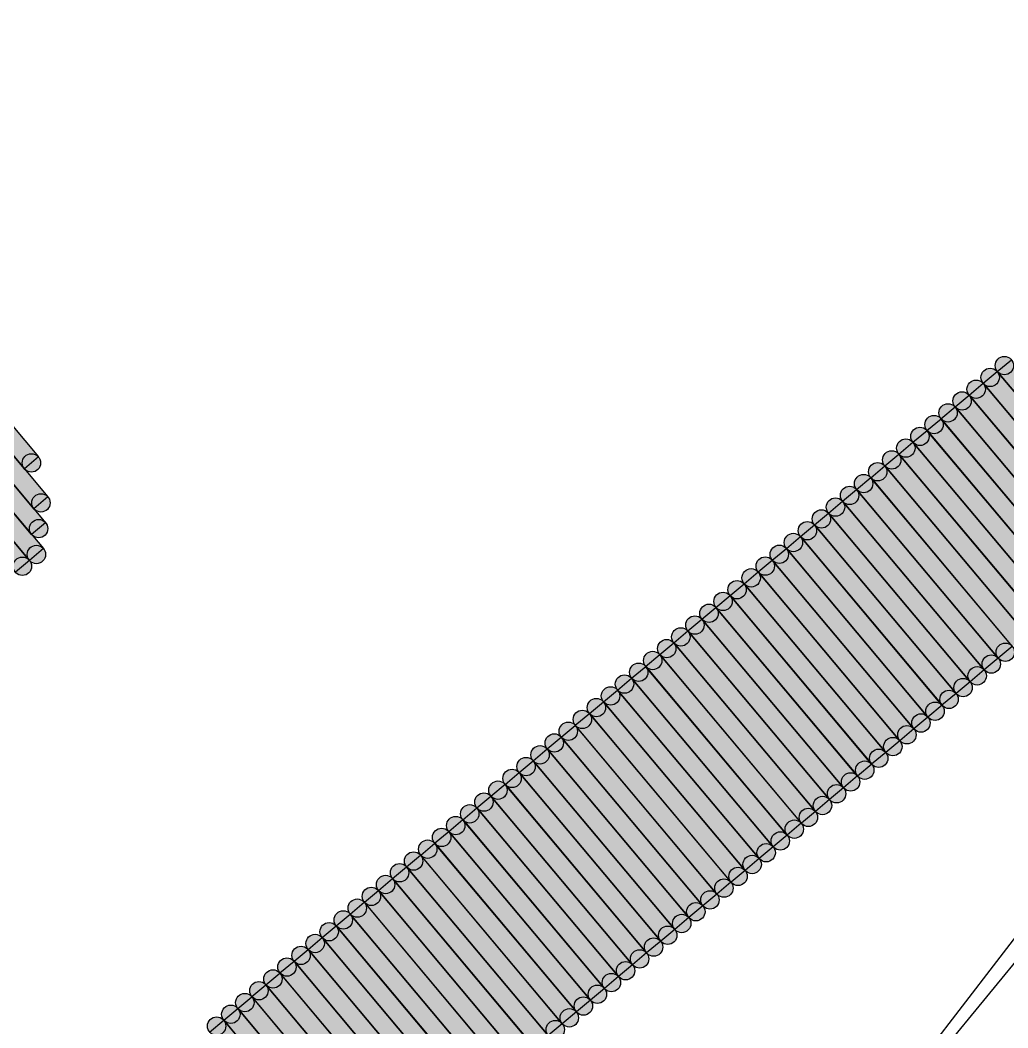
# Model space of a CAD drawing. Header units: millimetres. Extents: x -4 to 157, y -60 to 103.
# Drawn here: x 116.855 to 118.874, y -20.422 to -18.361 of the extents above; entities that cross this region are included whole.
import ezdxf

# ---------------------------------------------------------------- set-up
doc = ezdxf.new("R2010")
doc.units = ezdxf.units.MM
for name, color, linetype, true_color in [('BottomLayer', 5, 'Continuous', 0x0000ff), ('BottomSolder', 6, 'Continuous', 0xff00ff), ('KeepOutLayer', 6, 'Continuous', 0xff00ff), ('MidLayer1', 7, 'Continuous', 0x7f0000), ('MidLayer2', 7, 'Continuous', 0x3f7f00), ('TopLayer', 1, 'Continuous', 0xff0000)]:
    doc.layers.add(name, color=color, linetype=linetype, true_color=true_color)

msp = doc.modelspace()

# ---------------------------------------------------------------- hatches: boundary and pattern name
at = {"layer": 'BottomSolder', "true_color": 0xff00ff}
for points in [[(115.3008, -17.6498), (115.3295, -17.6256), (116.8737, -19.4657), (116.845, -19.4898)], [(115.3536, -17.6543), (115.3824, -17.6302), (116.9024, -19.4417), (116.8736, -19.4658)], [(115.4066, -17.659), (115.4353, -17.6349), (116.9068, -19.3887), (116.8781, -19.4129)], [(115.6525, -17.8937), (115.6813, -17.8695), (116.9116, -19.336), (116.8828, -19.3601)], [(116.6704, -19.0484), (116.6992, -19.0243), (116.8922, -19.2542), (116.8635, -19.2784)], [(118.8523, -19.0794), (118.881, -19.0552), (119.1706, -19.4002), (119.1418, -19.4243)], [(118.8234, -19.1035), (118.8521, -19.0794), (119.1417, -19.4244), (119.1129, -19.4485)], [(118.7946, -19.1277), (118.8234, -19.1035), (119.113, -19.4485), (119.0842, -19.4726)], [(118.766, -19.1518), (118.7947, -19.1276), (119.0843, -19.4726), (119.0556, -19.4968)], [(118.7371, -19.1761), (118.7659, -19.1519), (119.0555, -19.4969), (119.0268, -19.521)], [(118.7085, -19.2), (118.7373, -19.1759), (119.0267, -19.5209), (118.998, -19.545)], [(118.6798, -19.2241), (118.7086, -19.2), (118.998, -19.5452), (118.9692, -19.5693)], [(118.6509, -19.2482), (118.6797, -19.2241), (118.9692, -19.5692), (118.9405, -19.5933)], [(118.6221, -19.2723), (118.6509, -19.2482), (118.9406, -19.5932), (118.9118, -19.6174)], [(118.5934, -19.2966), (118.6222, -19.2724), (118.9119, -19.6174), (118.8831, -19.6416)], [(118.5646, -19.3206), (118.5934, -19.2965), (118.8829, -19.6416), (118.8541, -19.6657)], [(118.5359, -19.3449), (118.5647, -19.3207), (118.8543, -19.6657), (118.8256, -19.6899)], [(118.5071, -19.3689), (118.5358, -19.3448), (118.8255, -19.6898), (118.7968, -19.7139)], [(118.4784, -19.3931), (118.5072, -19.369), (118.7966, -19.7139), (118.7679, -19.738)], [(118.4497, -19.4171), (118.4785, -19.393), (118.768, -19.738), (118.7392, -19.7621)], [(118.421, -19.4412), (118.4497, -19.4171), (118.7393, -19.7622), (118.7105, -19.7863)], [(118.3923, -19.4654), (118.421, -19.4413), (118.7105, -19.7863), (118.6818, -19.8104)], [(118.3635, -19.4895), (118.3922, -19.4654), (118.6818, -19.8105), (118.653, -19.8346)], [(118.3347, -19.5136), (118.3635, -19.4895), (118.653, -19.8346), (118.6243, -19.8588)], [(118.3059, -19.5378), (118.3346, -19.5137), (118.6241, -19.8586), (118.5954, -19.8827)], [(118.2772, -19.5619), (118.306, -19.5378), (118.5956, -19.8828), (118.5668, -19.907)], [(118.2485, -19.586), (118.2772, -19.5619), (118.5667, -19.9068), (118.5379, -19.931)], [(118.2197, -19.6101), (118.2484, -19.586), (118.538, -19.9311), (118.5092, -19.9552)], [(118.191, -19.6343), (118.2197, -19.6102), (118.5092, -19.9552), (118.4805, -19.9793)], [(118.1621, -19.6584), (118.1909, -19.6342), (118.4805, -19.9793), (118.4518, -20.0035)], [(118.1334, -19.6826), (118.1622, -19.6585), (118.4516, -20.0035), (118.4229, -20.0277)], [(118.1048, -19.7067), (118.1335, -19.6826), (118.4229, -20.0276), (118.3942, -20.0517)], [(118.0758, -19.7309), (118.1045, -19.7067), (118.3942, -20.0517), (118.3654, -20.0758)], [(118.0472, -19.755), (118.076, -19.7309), (118.3654, -20.0757), (118.3367, -20.0999)], [(118.0183, -19.779), (118.0471, -19.7549), (118.3366, -20.1), (118.3079, -20.1241)], [(117.9896, -19.8031), (118.0183, -19.779), (118.3078, -20.124), (118.2791, -20.1482)], [(117.9609, -19.8273), (117.9896, -19.8032), (118.2792, -20.1482), (118.2505, -20.1723)], [(117.9322, -19.8514), (117.9609, -19.8273), (118.2504, -20.1724), (118.2217, -20.1965)], [(117.9033, -19.8756), (117.9321, -19.8515), (118.2217, -20.1964), (118.1929, -20.2206)], [(117.8746, -19.8997), (117.9034, -19.8755), (118.1929, -20.2206), (118.1641, -20.2447)], [(117.846, -19.9239), (117.8747, -19.8997), (118.1641, -20.2447), (118.1353, -20.2688)], [(117.8171, -19.9479), (117.8459, -19.9238), (118.1353, -20.2688), (118.1066, -20.2929)], [(117.7884, -19.9722), (117.8171, -19.948), (118.1067, -20.293), (118.0779, -20.3171)], [(117.7595, -19.9962), (117.7883, -19.9721), (118.0778, -20.3172), (118.049, -20.3414)], [(117.7308, -20.0203), (117.7596, -19.9961), (118.0491, -20.3412), (118.0204, -20.3654)], [(117.702, -20.0444), (117.7308, -20.0203), (118.0206, -20.3652), (117.9918, -20.3894)], [(117.6735, -20.0686), (117.7023, -20.0444), (117.9917, -20.3894), (117.9629, -20.4136)], [(117.6445, -20.0928), (117.6733, -20.0686), (117.963, -20.4135), (117.9342, -20.4377)], [(117.6159, -20.1168), (117.6446, -20.0926), (117.9341, -20.4378), (117.9054, -20.4619)], [(117.5873, -20.1408), (117.616, -20.1167), (117.9054, -20.4617), (117.8766, -20.4859)], [(117.5584, -20.165), (117.5872, -20.1409), (117.8766, -20.4859), (117.8479, -20.5101)], [(117.5296, -20.1892), (117.5583, -20.165), (117.8479, -20.5101), (117.8191, -20.5342)], [(117.5008, -20.2132), (117.5296, -20.1891), (117.8191, -20.5344), (117.7904, -20.5585)], [(117.4721, -20.2374), (117.5008, -20.2133), (117.7905, -20.5584), (117.7617, -20.5825)], [(117.4434, -20.2615), (117.4721, -20.2374), (117.7616, -20.5825), (117.7328, -20.6066)], [(117.4146, -20.2858), (117.4434, -20.2617), (117.7328, -20.6065), (117.7041, -20.6307)], [(117.3858, -20.3097), (117.4146, -20.2856), (117.704, -20.6308), (117.6753, -20.6549)], [(117.3571, -20.334), (117.3859, -20.3099), (117.6754, -20.6547), (117.6466, -20.6789)], [(117.3284, -20.358), (117.3572, -20.3339), (117.6467, -20.679), (117.6179, -20.7032)], [(117.2996, -20.3823), (117.3284, -20.3582), (117.6179, -20.7031), (117.5892, -20.7273)], [(117.271, -20.4063), (117.2997, -20.3822), (117.5892, -20.7272), (117.5604, -20.7513)], [(117.242, -20.4305), (117.2708, -20.4064), (117.5604, -20.7514), (117.5317, -20.7755)]]:
    msp.add_hatch(color=6, dxfattribs=at).paths.add_polyline_path(points, flags=0)
h = msp.add_hatch(color=6, dxfattribs=at)
edge = h.paths.add_edge_path(flags=0)
edge.add_arc((118.8667, -19.0673), 0.0188, 0, 360)
h = msp.add_hatch(color=6, dxfattribs=at)
edge = h.paths.add_edge_path(flags=0)
edge.add_arc((118.8377, -19.0915), 0.0188, 0, 360)
h = msp.add_hatch(color=6, dxfattribs=at)
edge = h.paths.add_edge_path(flags=0)
edge.add_arc((118.809, -19.1156), 0.0188, 0, 360)
h = msp.add_hatch(color=6, dxfattribs=at)
edge = h.paths.add_edge_path(flags=0)
edge.add_arc((118.7803, -19.1397), 0.0188, 0, 360)
h = msp.add_hatch(color=6, dxfattribs=at)
edge = h.paths.add_edge_path(flags=0)
edge.add_arc((118.7515, -19.164), 0.0188, 0, 360)
h = msp.add_hatch(color=6, dxfattribs=at)
edge = h.paths.add_edge_path(flags=0)
edge.add_arc((118.7229, -19.188), 0.0188, 0, 360)
h = msp.add_hatch(color=6, dxfattribs=at)
edge = h.paths.add_edge_path(flags=0)
edge.add_arc((118.6942, -19.2121), 0.0188, 0, 360)
h = msp.add_hatch(color=6, dxfattribs=at)
edge = h.paths.add_edge_path(flags=0)
edge.add_arc((118.6653, -19.2361), 0.0188, 0, 360)
h = msp.add_hatch(color=6, dxfattribs=at)
edge = h.paths.add_edge_path(flags=0)
edge.add_arc((116.8778, -19.2663), 0.0188, 0, 360)
h = msp.add_hatch(color=6, dxfattribs=at)
edge = h.paths.add_edge_path(flags=0)
edge.add_arc((118.6365, -19.2603), 0.0188, 0, 360)
h = msp.add_hatch(color=6, dxfattribs=at)
edge = h.paths.add_edge_path(flags=0)
edge.add_arc((118.6078, -19.2845), 0.0188, 0, 360)
h = msp.add_hatch(color=6, dxfattribs=at)
edge = h.paths.add_edge_path(flags=0)
edge.add_arc((118.579, -19.3086), 0.0188, 0, 360)
h = msp.add_hatch(color=6, dxfattribs=at)
edge = h.paths.add_edge_path(flags=0)
edge.add_arc((116.8972, -19.3481), 0.0188, 0, 360)
h = msp.add_hatch(color=6, dxfattribs=at)
edge = h.paths.add_edge_path(flags=0)
edge.add_arc((118.5503, -19.3328), 0.0188, 0, 360)
h = msp.add_hatch(color=6, dxfattribs=at)
edge = h.paths.add_edge_path(flags=0)
edge.add_arc((118.5215, -19.3568), 0.0188, 0, 360)
h = msp.add_hatch(color=6, dxfattribs=at)
edge = h.paths.add_edge_path(flags=0)
edge.add_arc((118.4928, -19.3811), 0.0188, 0, 360)
h = msp.add_hatch(color=6, dxfattribs=at)
edge = h.paths.add_edge_path(flags=0)
edge.add_arc((116.8925, -19.4008), 0.0188, 0, 360)
h = msp.add_hatch(color=6, dxfattribs=at)
edge = h.paths.add_edge_path(flags=0)
edge.add_arc((118.4641, -19.405), 0.0188, 0, 360)
h = msp.add_hatch(color=6, dxfattribs=at)
edge = h.paths.add_edge_path(flags=0)
edge.add_arc((118.4354, -19.4292), 0.0188, 0, 360)
h = msp.add_hatch(color=6, dxfattribs=at)
edge = h.paths.add_edge_path(flags=0)
edge.add_arc((116.888, -19.4537), 0.0188, 0, 360)
h = msp.add_hatch(color=6, dxfattribs=at)
edge = h.paths.add_edge_path(flags=0)
edge.add_arc((118.4066, -19.4533), 0.0188, 0, 360)
h = msp.add_hatch(color=6, dxfattribs=at)
edge = h.paths.add_edge_path(flags=0)
edge.add_arc((116.8594, -19.4777), 0.0188, 0, 360)
h = msp.add_hatch(color=6, dxfattribs=at)
edge = h.paths.add_edge_path(flags=0)
edge.add_arc((118.3778, -19.4775), 0.0188, 0, 360)
h = msp.add_hatch(color=6, dxfattribs=at)
edge = h.paths.add_edge_path(flags=0)
edge.add_arc((118.3491, -19.5015), 0.0188, 0, 360)
h = msp.add_hatch(color=6, dxfattribs=at)
edge = h.paths.add_edge_path(flags=0)
edge.add_arc((118.3203, -19.5257), 0.0188, 0, 360)
h = msp.add_hatch(color=6, dxfattribs=at)
edge = h.paths.add_edge_path(flags=0)
edge.add_arc((118.2916, -19.5498), 0.0188, 0, 360)
h = msp.add_hatch(color=6, dxfattribs=at)
edge = h.paths.add_edge_path(flags=0)
edge.add_arc((118.2629, -19.574), 0.0188, 0, 360)
h = msp.add_hatch(color=6, dxfattribs=at)
edge = h.paths.add_edge_path(flags=0)
edge.add_arc((118.234, -19.5981), 0.0188, 0, 360)
h = msp.add_hatch(color=6, dxfattribs=at)
edge = h.paths.add_edge_path(flags=0)
edge.add_arc((118.2053, -19.6223), 0.0188, 0, 360)
h = msp.add_hatch(color=6, dxfattribs=at)
edge = h.paths.add_edge_path(flags=0)
edge.add_arc((118.1765, -19.6463), 0.0188, 0, 360)
h = msp.add_hatch(color=6, dxfattribs=at)
edge = h.paths.add_edge_path(flags=0)
edge.add_arc((118.8685, -19.6536), 0.0188, 0, 360)
h = msp.add_hatch(color=6, dxfattribs=at)
edge = h.paths.add_edge_path(flags=0)
edge.add_arc((118.1478, -19.6706), 0.0188, 0, 360)
h = msp.add_hatch(color=6, dxfattribs=at)
edge = h.paths.add_edge_path(flags=0)
edge.add_arc((118.84, -19.6778), 0.0188, 0, 360)
h = msp.add_hatch(color=6, dxfattribs=at)
edge = h.paths.add_edge_path(flags=0)
edge.add_arc((118.1192, -19.6946), 0.0188, 0, 360)
h = msp.add_hatch(color=6, dxfattribs=at)
edge = h.paths.add_edge_path(flags=0)
edge.add_arc((118.8111, -19.7019), 0.0188, 0, 360)
h = msp.add_hatch(color=6, dxfattribs=at)
edge = h.paths.add_edge_path(flags=0)
edge.add_arc((118.0902, -19.7188), 0.0188, 0, 360)
h = msp.add_hatch(color=6, dxfattribs=at)
edge = h.paths.add_edge_path(flags=0)
edge.add_arc((118.0616, -19.7429), 0.0188, 0, 360)
h = msp.add_hatch(color=6, dxfattribs=at)
edge = h.paths.add_edge_path(flags=0)
edge.add_arc((118.7823, -19.726), 0.0188, 0, 360)
h = msp.add_hatch(color=6, dxfattribs=at)
edge = h.paths.add_edge_path(flags=0)
edge.add_arc((118.7536, -19.75), 0.0188, 0, 360)
h = msp.add_hatch(color=6, dxfattribs=at)
edge = h.paths.add_edge_path(flags=0)
edge.add_arc((118.0327, -19.7669), 0.0188, 0, 360)
h = msp.add_hatch(color=6, dxfattribs=at)
edge = h.paths.add_edge_path(flags=0)
edge.add_arc((118.7249, -19.7743), 0.0188, 0, 360)
h = msp.add_hatch(color=6, dxfattribs=at)
edge = h.paths.add_edge_path(flags=0)
edge.add_arc((118.004, -19.7911), 0.0188, 0, 360)
h = msp.add_hatch(color=6, dxfattribs=at)
edge = h.paths.add_edge_path(flags=0)
edge.add_arc((118.6962, -19.7984), 0.0188, 0, 360)
h = msp.add_hatch(color=6, dxfattribs=at)
edge = h.paths.add_edge_path(flags=0)
edge.add_arc((117.9753, -19.8152), 0.0188, 0, 360)
h = msp.add_hatch(color=6, dxfattribs=at)
edge = h.paths.add_edge_path(flags=0)
edge.add_arc((118.6674, -19.8225), 0.0188, 0, 360)
h = msp.add_hatch(color=6, dxfattribs=at)
edge = h.paths.add_edge_path(flags=0)
edge.add_arc((117.9466, -19.8393), 0.0188, 0, 360)
h = msp.add_hatch(color=6, dxfattribs=at)
edge = h.paths.add_edge_path(flags=0)
edge.add_arc((118.6387, -19.8467), 0.0188, 0, 360)
h = msp.add_hatch(color=6, dxfattribs=at)
edge = h.paths.add_edge_path(flags=0)
edge.add_arc((117.9177, -19.8635), 0.0188, 0, 360)
h = msp.add_hatch(color=6, dxfattribs=at)
edge = h.paths.add_edge_path(flags=0)
edge.add_arc((117.889, -19.8876), 0.0188, 0, 360)
h = msp.add_hatch(color=6, dxfattribs=at)
edge = h.paths.add_edge_path(flags=0)
edge.add_arc((118.6098, -19.8706), 0.0188, 0, 360)
h = msp.add_hatch(color=6, dxfattribs=at)
edge = h.paths.add_edge_path(flags=0)
edge.add_arc((118.5812, -19.8949), 0.0188, 0, 360)
h = msp.add_hatch(color=6, dxfattribs=at)
edge = h.paths.add_edge_path(flags=0)
edge.add_arc((117.8604, -19.9118), 0.0188, 0, 360)
h = msp.add_hatch(color=6, dxfattribs=at)
edge = h.paths.add_edge_path(flags=0)
edge.add_arc((118.5523, -19.9189), 0.0188, 0, 360)
h = msp.add_hatch(color=6, dxfattribs=at)
edge = h.paths.add_edge_path(flags=0)
edge.add_arc((117.8315, -19.9358), 0.0188, 0, 360)
h = msp.add_hatch(color=6, dxfattribs=at)
edge = h.paths.add_edge_path(flags=0)
edge.add_arc((118.5236, -19.9431), 0.0188, 0, 360)
h = msp.add_hatch(color=6, dxfattribs=at)
edge = h.paths.add_edge_path(flags=0)
edge.add_arc((117.8028, -19.9601), 0.0188, 0, 360)
h = msp.add_hatch(color=6, dxfattribs=at)
edge = h.paths.add_edge_path(flags=0)
edge.add_arc((118.4949, -19.9672), 0.0188, 0, 360)
h = msp.add_hatch(color=6, dxfattribs=at)
edge = h.paths.add_edge_path(flags=0)
edge.add_arc((117.7739, -19.9842), 0.0188, 0, 360)
h = msp.add_hatch(color=6, dxfattribs=at)
edge = h.paths.add_edge_path(flags=0)
edge.add_arc((118.4661, -19.9914), 0.0188, 0, 360)
h = msp.add_hatch(color=6, dxfattribs=at)
edge = h.paths.add_edge_path(flags=0)
edge.add_arc((117.7452, -20.0082), 0.0188, 0, 360)
h = msp.add_hatch(color=6, dxfattribs=at)
edge = h.paths.add_edge_path(flags=0)
edge.add_arc((117.7164, -20.0324), 0.0188, 0, 360)
h = msp.add_hatch(color=6, dxfattribs=at)
edge = h.paths.add_edge_path(flags=0)
edge.add_arc((118.4373, -20.0156), 0.0188, 0, 360)
h = msp.add_hatch(color=6, dxfattribs=at)
edge = h.paths.add_edge_path(flags=0)
edge.add_arc((118.4086, -20.0397), 0.0188, 0, 360)
h = msp.add_hatch(color=6, dxfattribs=at)
edge = h.paths.add_edge_path(flags=0)
edge.add_arc((117.6879, -20.0565), 0.0188, 0, 360)
h = msp.add_hatch(color=6, dxfattribs=at)
edge = h.paths.add_edge_path(flags=0)
edge.add_arc((118.3798, -20.0637), 0.0188, 0, 360)
h = msp.add_hatch(color=6, dxfattribs=at)
edge = h.paths.add_edge_path(flags=0)
edge.add_arc((117.6589, -20.0807), 0.0188, 0, 360)
h = msp.add_hatch(color=6, dxfattribs=at)
edge = h.paths.add_edge_path(flags=0)
edge.add_arc((118.3511, -20.0878), 0.0188, 0, 360)
h = msp.add_hatch(color=6, dxfattribs=at)
edge = h.paths.add_edge_path(flags=0)
edge.add_arc((117.6303, -20.1047), 0.0188, 0, 360)
h = msp.add_hatch(color=6, dxfattribs=at)
edge = h.paths.add_edge_path(flags=0)
edge.add_arc((118.3223, -20.1121), 0.0188, 0, 360)
h = msp.add_hatch(color=6, dxfattribs=at)
edge = h.paths.add_edge_path(flags=0)
edge.add_arc((117.6017, -20.1288), 0.0188, 0, 360)
h = msp.add_hatch(color=6, dxfattribs=at)
edge = h.paths.add_edge_path(flags=0)
edge.add_arc((118.2934, -20.1361), 0.0188, 0, 360)
h = msp.add_hatch(color=6, dxfattribs=at)
edge = h.paths.add_edge_path(flags=0)
edge.add_arc((117.5728, -20.153), 0.0188, 0, 360)
h = msp.add_hatch(color=6, dxfattribs=at)
edge = h.paths.add_edge_path(flags=0)
edge.add_arc((117.5439, -20.1771), 0.0188, 0, 360)
h = msp.add_hatch(color=6, dxfattribs=at)
edge = h.paths.add_edge_path(flags=0)
edge.add_arc((118.2648, -20.1602), 0.0188, 0, 360)
h = msp.add_hatch(color=6, dxfattribs=at)
edge = h.paths.add_edge_path(flags=0)
edge.add_arc((118.236, -20.1844), 0.0188, 0, 360)
h = msp.add_hatch(color=6, dxfattribs=at)
edge = h.paths.add_edge_path(flags=0)
edge.add_arc((117.5152, -20.2012), 0.0188, 0, 360)
h = msp.add_hatch(color=6, dxfattribs=at)
edge = h.paths.add_edge_path(flags=0)
edge.add_arc((118.2073, -20.2085), 0.0188, 0, 360)
h = msp.add_hatch(color=6, dxfattribs=at)
edge = h.paths.add_edge_path(flags=0)
edge.add_arc((117.4864, -20.2253), 0.0188, 0, 360)
h = msp.add_hatch(color=6, dxfattribs=at)
edge = h.paths.add_edge_path(flags=0)
edge.add_arc((118.1785, -20.2326), 0.0188, 0, 360)
h = msp.add_hatch(color=6, dxfattribs=at)
edge = h.paths.add_edge_path(flags=0)
edge.add_arc((117.4578, -20.2494), 0.0188, 0, 360)
h = msp.add_hatch(color=6, dxfattribs=at)
edge = h.paths.add_edge_path(flags=0)
edge.add_arc((118.1497, -20.2567), 0.0188, 0, 360)
h = msp.add_hatch(color=6, dxfattribs=at)
edge = h.paths.add_edge_path(flags=0)
edge.add_arc((117.429, -20.2737), 0.0188, 0, 360)
h = msp.add_hatch(color=6, dxfattribs=at)
edge = h.paths.add_edge_path(flags=0)
edge.add_arc((118.121, -20.2809), 0.0188, 0, 360)
h = msp.add_hatch(color=6, dxfattribs=at)
edge = h.paths.add_edge_path(flags=0)
edge.add_arc((117.4002, -20.2976), 0.0188, 0, 360)
h = msp.add_hatch(color=6, dxfattribs=at)
edge = h.paths.add_edge_path(flags=0)
edge.add_arc((117.3715, -20.322), 0.0188, 0, 360)
h = msp.add_hatch(color=6, dxfattribs=at)
edge = h.paths.add_edge_path(flags=0)
edge.add_arc((118.0923, -20.3051), 0.0188, 0, 360)
h = msp.add_hatch(color=6, dxfattribs=at)
edge = h.paths.add_edge_path(flags=0)
edge.add_arc((118.0634, -20.3293), 0.0188, 0, 360)
h = msp.add_hatch(color=6, dxfattribs=at)
edge = h.paths.add_edge_path(flags=0)
edge.add_arc((117.3428, -20.346), 0.0188, 0, 360)
h = msp.add_hatch(color=6, dxfattribs=at)
edge = h.paths.add_edge_path(flags=0)
edge.add_arc((118.0348, -20.3533), 0.0188, 0, 360)
h = msp.add_hatch(color=6, dxfattribs=at)
edge = h.paths.add_edge_path(flags=0)
edge.add_arc((117.314, -20.3702), 0.0188, 0, 360)
h = msp.add_hatch(color=6, dxfattribs=at)
edge = h.paths.add_edge_path(flags=0)
edge.add_arc((118.0062, -20.3773), 0.0188, 0, 360)
h = msp.add_hatch(color=6, dxfattribs=at)
edge = h.paths.add_edge_path(flags=0)
edge.add_arc((117.2854, -20.3942), 0.0188, 0, 360)
h = msp.add_hatch(color=6, dxfattribs=at)
edge = h.paths.add_edge_path(flags=0)
edge.add_arc((117.9773, -20.4015), 0.0188, 0, 360)
h = msp.add_hatch(color=6, dxfattribs=at)
edge = h.paths.add_edge_path(flags=0)
edge.add_arc((117.2564, -20.4184), 0.0188, 0, 360)
h = msp.add_hatch(color=6, dxfattribs=at)
edge = h.paths.add_edge_path(flags=0)
edge.add_arc((117.9486, -20.4256), 0.0188, 0, 360)

# ---------------------------------------------------------------- linework, layer by layer
at = {"layer": 'BottomLayer'}
msp.add_line((120.0067, -18.7791), (118.6053, -20.6053), dxfattribs=at)
at = {"layer": 'BottomSolder', "color": 6, "true_color": 0xff00ff}
for p, q in [((115.3295, -17.6256), (116.8737, -19.4657)), ((115.3824, -17.6302), (116.9024, -19.4417)), ((115.4353, -17.6349), (116.9068, -19.3887)), ((116.8736, -19.4658), (115.3536, -17.6543)), ((116.8781, -19.4129), (115.4066, -17.659)), ((115.6813, -17.8695), (116.9116, -19.336)), ((116.8828, -19.3601), (115.6525, -17.8937)), ((116.6992, -19.0243), (116.8922, -19.2542)), ((116.8635, -19.2784), (116.6704, -19.0484)), ((118.8523, -19.0794), (118.881, -19.0552)), ((118.8234, -19.1035), (118.8521, -19.0794)), ((118.8521, -19.0794), (119.1417, -19.4244)), ((119.1418, -19.4243), (118.8523, -19.0794)), ((118.7946, -19.1277), (118.8234, -19.1035)), ((119.1129, -19.4485), (118.8234, -19.1035)), ((118.8234, -19.1035), (119.113, -19.4485)), ((118.766, -19.1518), (118.7947, -19.1276)), ((119.0842, -19.4726), (118.7946, -19.1277)), ((118.7947, -19.1276), (119.0843, -19.4726)), ((118.7371, -19.1761), (118.7659, -19.1519)), ((118.7659, -19.1519), (119.0555, -19.4969)), ((119.0556, -19.4968), (118.766, -19.1518)), ((118.7085, -19.2), (118.7373, -19.1759)), ((119.0268, -19.521), (118.7371, -19.1761)), ((118.7373, -19.1759), (119.0267, -19.5209)), ((118.6798, -19.2241), (118.7086, -19.2)), ((118.998, -19.545), (118.7085, -19.2)), ((118.7086, -19.2), (118.998, -19.5452)), ((118.6509, -19.2482), (118.6797, -19.2241)), ((118.6797, -19.2241), (118.9692, -19.5692)), ((118.9692, -19.5693), (118.6798, -19.2241)), ((118.6221, -19.2723), (118.6509, -19.2482)), ((118.9405, -19.5933), (118.6509, -19.2482)), ((118.6509, -19.2482), (118.9406, -19.5932)), ((116.8922, -19.2542), (116.8635, -19.2784)), ((118.5934, -19.2966), (118.6222, -19.2724)), ((118.9118, -19.6174), (118.6221, -19.2723)), ((118.6222, -19.2724), (118.9119, -19.6174)), ((118.5646, -19.3206), (118.5934, -19.2965)), ((118.5934, -19.2965), (118.8829, -19.6416)), ((118.8831, -19.6416), (118.5934, -19.2966)), ((118.5359, -19.3449), (118.5647, -19.3207)), ((118.8541, -19.6657), (118.5646, -19.3206)), ((118.5647, -19.3207), (118.8543, -19.6657)), ((116.9116, -19.336), (116.8828, -19.3601)), ((118.5071, -19.3689), (118.5358, -19.3448)), ((118.5358, -19.3448), (118.8255, -19.6898)), ((118.8256, -19.6899), (118.5359, -19.3449)), ((118.4784, -19.3931), (118.5072, -19.369)), ((118.7968, -19.7139), (118.5071, -19.3689)), ((118.5072, -19.369), (118.7966, -19.7139)), ((116.9068, -19.3887), (116.8781, -19.4129)), ((118.4497, -19.4171), (118.4785, -19.393)), ((118.7679, -19.738), (118.4784, -19.3931)), ((118.4785, -19.393), (118.768, -19.738)), ((118.421, -19.4412), (118.4497, -19.4171)), ((118.7392, -19.7621), (118.4497, -19.4171)), ((118.4497, -19.4171), (118.7393, -19.7622)), ((116.9024, -19.4417), (116.8736, -19.4658)), ((118.3923, -19.4654), (118.421, -19.4413)), ((118.7105, -19.7863), (118.421, -19.4412)), ((118.421, -19.4413), (118.7105, -19.7863)), ((116.8737, -19.4657), (116.845, -19.4898)), ((118.3635, -19.4895), (118.3922, -19.4654)), ((118.3922, -19.4654), (118.6818, -19.8105)), ((118.6818, -19.8104), (118.3923, -19.4654)), ((118.3347, -19.5136), (118.3635, -19.4895)), ((118.653, -19.8346), (118.3635, -19.4895)), ((118.3635, -19.4895), (118.653, -19.8346)), ((118.3059, -19.5378), (118.3346, -19.5137)), ((118.3346, -19.5137), (118.6241, -19.8586)), ((118.6243, -19.8588), (118.3347, -19.5136)), ((118.2772, -19.5619), (118.306, -19.5378)), ((118.5954, -19.8827), (118.3059, -19.5378)), ((118.306, -19.5378), (118.5956, -19.8828)), ((118.2485, -19.586), (118.2772, -19.5619)), ((118.5668, -19.907), (118.2772, -19.5619)), ((118.2772, -19.5619), (118.5667, -19.9068)), ((118.2197, -19.6101), (118.2484, -19.586)), ((118.2484, -19.586), (118.538, -19.9311)), ((118.5379, -19.931), (118.2485, -19.586)), ((118.191, -19.6343), (118.2197, -19.6102)), ((118.5092, -19.9552), (118.2197, -19.6101)), ((118.2197, -19.6102), (118.5092, -19.9552)), ((118.1621, -19.6584), (118.1909, -19.6342)), ((118.1909, -19.6342), (118.4805, -19.9793)), ((118.4805, -19.9793), (118.191, -19.6343)), ((118.8829, -19.6416), (118.8541, -19.6657)), ((118.1334, -19.6826), (118.1622, -19.6585)), ((118.4518, -20.0035), (118.1621, -19.6584)), ((118.1622, -19.6585), (118.4516, -20.0035)), ((118.1048, -19.7067), (118.1335, -19.6826)), ((118.4229, -20.0277), (118.1334, -19.6826)), ((118.1335, -19.6826), (118.4229, -20.0276)), ((118.8543, -19.6657), (118.8256, -19.6899)), ((118.8255, -19.6898), (118.7968, -19.7139)), ((118.0758, -19.7309), (118.1045, -19.7067)), ((118.1045, -19.7067), (118.3942, -20.0517)), ((118.3942, -20.0517), (118.1048, -19.7067)), ((118.7966, -19.7139), (118.7679, -19.738)), ((118.0472, -19.755), (118.076, -19.7309)), ((118.3654, -20.0758), (118.0758, -19.7309)), ((118.076, -19.7309), (118.3654, -20.0757)), ((118.768, -19.738), (118.7392, -19.7621)), ((118.0183, -19.779), (118.0471, -19.7549)), ((118.0471, -19.7549), (118.3366, -20.1)), ((118.3367, -20.0999), (118.0472, -19.755)), ((118.7393, -19.7622), (118.7105, -19.7863)), ((117.9896, -19.8031), (118.0183, -19.779)), ((118.3079, -20.1241), (118.0183, -19.779)), ((118.0183, -19.779), (118.3078, -20.124)), ((118.7105, -19.7863), (118.6818, -19.8104)), ((117.9609, -19.8273), (117.9896, -19.8032)), ((118.2791, -20.1482), (117.9896, -19.8031)), ((117.9896, -19.8032), (118.2792, -20.1482)), ((117.9322, -19.8514), (117.9609, -19.8273)), ((118.2505, -20.1723), (117.9609, -19.8273)), ((117.9609, -19.8273), (118.2504, -20.1724)), ((118.6818, -19.8105), (118.653, -19.8346)), ((118.653, -19.8346), (118.6243, -19.8588)), ((117.9033, -19.8756), (117.9321, -19.8515)), ((117.9321, -19.8515), (118.2217, -20.1964)), ((118.2217, -20.1965), (117.9322, -19.8514)), ((118.6241, -19.8586), (118.5954, -19.8827)), ((117.8746, -19.8997), (117.9034, -19.8755)), ((118.1929, -20.2206), (117.9033, -19.8756)), ((117.9034, -19.8755), (118.1929, -20.2206)), ((118.5956, -19.8828), (118.5668, -19.907)), ((117.846, -19.9239), (117.8747, -19.8997)), ((118.1641, -20.2447), (117.8746, -19.8997)), ((117.8747, -19.8997), (118.1641, -20.2447)), ((118.5667, -19.9068), (118.5379, -19.931)), ((117.8171, -19.9479), (117.8459, -19.9238)), ((117.8459, -19.9238), (118.1353, -20.2688)), ((118.1353, -20.2688), (117.846, -19.9239)), ((118.538, -19.9311), (118.5092, -19.9552)), ((117.7884, -19.9722), (117.8171, -19.948)), ((118.1066, -20.2929), (117.8171, -19.9479)), ((117.8171, -19.948), (118.1067, -20.293)), ((117.7595, -19.9962), (117.7883, -19.9721)), ((117.7883, -19.9721), (118.0778, -20.3172)), ((118.0779, -20.3171), (117.7884, -19.9722)), ((118.5092, -19.9552), (118.4805, -19.9793)), ((118.4805, -19.9793), (118.4518, -20.0035)), ((117.7308, -20.0203), (117.7596, -19.9961)), ((118.049, -20.3414), (117.7595, -19.9962)), ((117.7596, -19.9961), (118.0491, -20.3412)), ((118.4516, -20.0035), (118.4229, -20.0277)), ((117.702, -20.0444), (117.7308, -20.0203)), ((118.0204, -20.3654), (117.7308, -20.0203)), ((117.7308, -20.0203), (118.0206, -20.3652)), ((118.4229, -20.0276), (118.3942, -20.0517)), ((117.6735, -20.0686), (117.7023, -20.0444)), ((117.9918, -20.3894), (117.702, -20.0444)), ((117.7023, -20.0444), (117.9917, -20.3894)), ((118.3942, -20.0517), (118.3654, -20.0758)), ((117.6445, -20.0928), (117.6733, -20.0686)), ((117.6733, -20.0686), (117.963, -20.4135)), ((117.9629, -20.4136), (117.6735, -20.0686)), ((118.3654, -20.0757), (118.3367, -20.0999)), ((117.6159, -20.1168), (117.6446, -20.0926)), ((117.9342, -20.4377), (117.6445, -20.0928)), ((117.6446, -20.0926), (117.9341, -20.4378)), ((117.5873, -20.1408), (117.616, -20.1167)), ((117.9054, -20.4619), (117.6159, -20.1168)), ((117.616, -20.1167), (117.9054, -20.4617)), ((118.3366, -20.1), (118.3079, -20.1241)), ((118.3078, -20.124), (118.2791, -20.1482)), ((117.5584, -20.165), (117.5872, -20.1409)), ((117.5872, -20.1409), (117.8766, -20.4859)), ((117.8766, -20.4859), (117.5873, -20.1408)), ((118.2792, -20.1482), (118.2505, -20.1723)), ((117.5296, -20.1892), (117.5583, -20.165)), ((117.5583, -20.165), (117.8479, -20.5101)), ((117.8479, -20.5101), (117.5584, -20.165)), ((118.2504, -20.1724), (118.2217, -20.1965)), ((117.5008, -20.2132), (117.5296, -20.1891)), ((117.5296, -20.1891), (117.8191, -20.5344)), ((117.8191, -20.5342), (117.5296, -20.1892)), ((118.2217, -20.1964), (118.1929, -20.2206)), ((117.4721, -20.2374), (117.5008, -20.2133)), ((117.7904, -20.5585), (117.5008, -20.2132)), ((117.5008, -20.2133), (117.7905, -20.5584)), ((118.1929, -20.2206), (118.1641, -20.2447)), ((117.4434, -20.2615), (117.4721, -20.2374)), ((117.7617, -20.5825), (117.4721, -20.2374)), ((117.4721, -20.2374), (117.7616, -20.5825)), ((117.4146, -20.2858), (117.4434, -20.2617)), ((117.7328, -20.6066), (117.4434, -20.2615)), ((117.4434, -20.2617), (117.7328, -20.6065)), ((118.1641, -20.2447), (118.1353, -20.2688)), ((118.1353, -20.2688), (118.1066, -20.2929)), ((117.3858, -20.3097), (117.4146, -20.2856)), ((117.4146, -20.2856), (117.704, -20.6308)), ((117.7041, -20.6307), (117.4146, -20.2858)), ((118.1067, -20.293), (118.0779, -20.3171)), ((117.3571, -20.334), (117.3859, -20.3099)), ((117.6753, -20.6549), (117.3858, -20.3097)), ((117.3859, -20.3099), (117.6754, -20.6547)), ((118.0778, -20.3172), (118.049, -20.3414)), ((117.3284, -20.358), (117.3572, -20.3339)), ((117.6466, -20.6789), (117.3571, -20.334)), ((117.3572, -20.3339), (117.6467, -20.679)), ((118.0491, -20.3412), (118.0204, -20.3654)), ((117.2996, -20.3823), (117.3284, -20.3582)), ((117.6179, -20.7032), (117.3284, -20.358)), ((117.3284, -20.3582), (117.6179, -20.7031)), ((117.271, -20.4063), (117.2997, -20.3822)), ((117.5892, -20.7273), (117.2996, -20.3823)), ((117.2997, -20.3822), (117.5892, -20.7272)), ((118.0206, -20.3652), (117.9918, -20.3894)), ((117.242, -20.4305), (117.2708, -20.4064)), ((117.2708, -20.4064), (117.5604, -20.7514)), ((117.5604, -20.7513), (117.271, -20.4063)), ((117.9917, -20.3894), (117.9629, -20.4136)), ((117.963, -20.4135), (117.9342, -20.4377))]:
    msp.add_line(p, q, dxfattribs=at)
at = {"layer": 'BottomSolder'}
for centre in [(118.8667, -19.0673), (118.8377, -19.0915), (118.809, -19.1156), (118.7803, -19.1397), (118.7515, -19.164), (118.7229, -19.188), (118.6942, -19.2121), (118.6653, -19.2361), (116.8778, -19.2663), (118.6365, -19.2603), (118.6078, -19.2845), (118.579, -19.3086), (116.8972, -19.3481), (118.5503, -19.3328), (118.5215, -19.3568), (118.4928, -19.3811), (116.8925, -19.4008), (118.4641, -19.405), (118.4354, -19.4292), (116.888, -19.4537), (118.4066, -19.4533), (116.8594, -19.4777), (118.3778, -19.4775), (118.3491, -19.5015), (118.3203, -19.5257), (118.2916, -19.5498), (118.2629, -19.574), (118.234, -19.5981), (118.2053, -19.6223), (118.1765, -19.6463), (118.8685, -19.6536), (118.1478, -19.6706), (118.84, -19.6778), (118.1192, -19.6946), (118.8111, -19.7019), (118.0902, -19.7188), (118.0616, -19.7429), (118.7823, -19.726), (118.7536, -19.75), (118.0327, -19.7669), (118.7249, -19.7743), (118.004, -19.7911), (118.6962, -19.7984), (117.9753, -19.8152), (118.6674, -19.8225), (117.9466, -19.8393), (118.6387, -19.8467), (117.9177, -19.8635), (117.889, -19.8876), (118.6098, -19.8706), (118.5812, -19.8949), (117.8604, -19.9118), (118.5523, -19.9189), (117.8315, -19.9358), (118.5236, -19.9431), (117.8028, -19.9601), (118.4949, -19.9672), (117.7739, -19.9842), (118.4661, -19.9914), (117.7452, -20.0082), (117.7164, -20.0324), (118.4373, -20.0156), (118.4086, -20.0397), (117.6879, -20.0565), (118.3798, -20.0637), (117.6589, -20.0807), (118.3511, -20.0878), (117.6303, -20.1047), (118.3223, -20.1121), (117.6017, -20.1288), (118.2934, -20.1361), (117.5728, -20.153), (117.5439, -20.1771), (118.2648, -20.1602), (118.236, -20.1844), (117.5152, -20.2012), (118.2073, -20.2085), (117.4864, -20.2253), (118.1785, -20.2326), (117.4578, -20.2494), (118.1497, -20.2567), (117.429, -20.2737), (118.121, -20.2809), (117.4002, -20.2976), (117.3715, -20.322), (118.0923, -20.3051), (118.0634, -20.3293), (117.3428, -20.346), (118.0348, -20.3533), (117.314, -20.3702), (118.0062, -20.3773), (117.2854, -20.3942), (117.9773, -20.4015), (117.2564, -20.4184), (117.9486, -20.4256)]:
    msp.add_circle(centre, 0.0188, dxfattribs=at)
at = {"layer": 'KeepOutLayer'}
msp.add_lwpolyline([(122.2126, -14.3701, 0.8, 0.8, -0.414214), (112.3701, -24.2126, 0.8, 0.8, 0)], format="xyseb", dxfattribs=at)
at = {"layer": 'MidLayer1'}
msp.add_line((119.7162, -19.2786), (118.6174, -20.6174), dxfattribs=at)
at = {"layer": 'MidLayer2'}
msp.add_line((119.7162, -19.2786), (118.6174, -20.6174), dxfattribs=at)
at = {"layer": 'TopLayer'}
msp.add_line((119.7162, -19.2786), (118.6174, -20.6174), dxfattribs=at)

doc.saveas('drawing.dxf')
